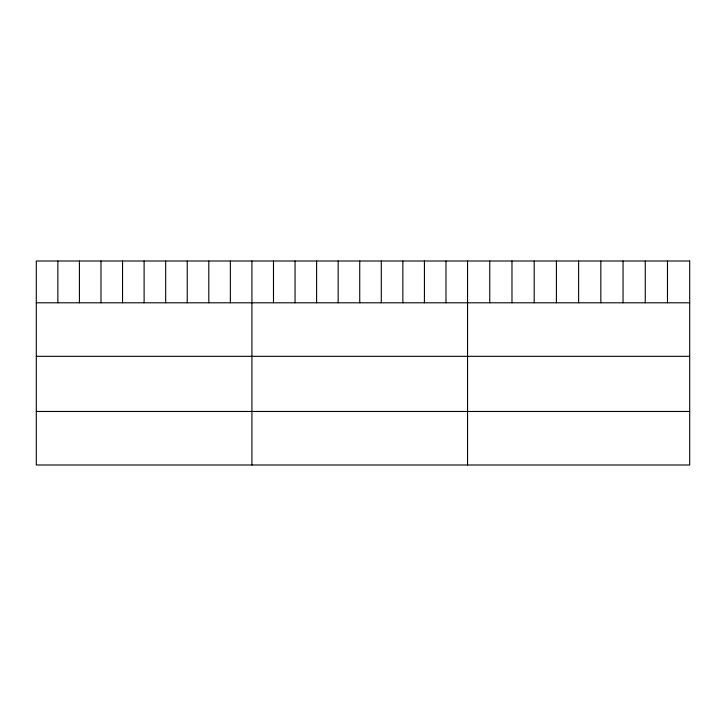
<?xml version="1.0" encoding="UTF-8"?>
<svg xmlns="http://www.w3.org/2000/svg" width="726" height="726" viewBox="0 0 726 726"><rect width="100%" height="100%" fill="white"/><g stroke="black" fill="none" stroke-linecap="round" stroke-linejoin="round"><path stroke-width="1.09" d="M36.3 302.796L689.7 302.796M36.3 356.321L689.7 356.321M36.3 411.47L689.7 411.47M667.484 261.006L667.484 302.796M645.269 261.006L645.269 302.796M623.053 261.006L623.053 302.796M600.838 261.006L600.838 302.796M578.622 261.006L578.622 302.796M556.406 261.006L556.406 302.796M534.191 261.006L534.191 302.796M511.975 261.006L511.975 302.796M489.76 261.006L489.76 302.796M467.544 261.006L467.544 464.994M445.982 261.006L445.982 302.796M424.42 261.006L424.42 302.796M402.857 261.006L402.857 302.796M381.295 261.006L381.295 302.796M359.733 261.006L359.733 302.796M338.171 261.006L338.171 302.796M316.609 261.006L316.609 302.796M295.046 261.006L295.046 302.796M273.484 261.006L273.484 302.796M251.922 261.006L251.922 464.994M230.36 261.006L230.36 302.796M208.798 261.006L208.798 302.796M187.235 261.006L187.235 302.796M165.673 261.006L165.673 302.796M144.111 261.006L144.111 302.796M122.549 261.006L122.549 302.796M100.987 261.006L100.987 302.796M79.424 261.006L79.424 302.796M57.862 261.006L57.862 302.796M689.7 261.006L36.3 261.006L36.3 464.994L689.7 464.994L689.7 261.006"/></g></svg>
